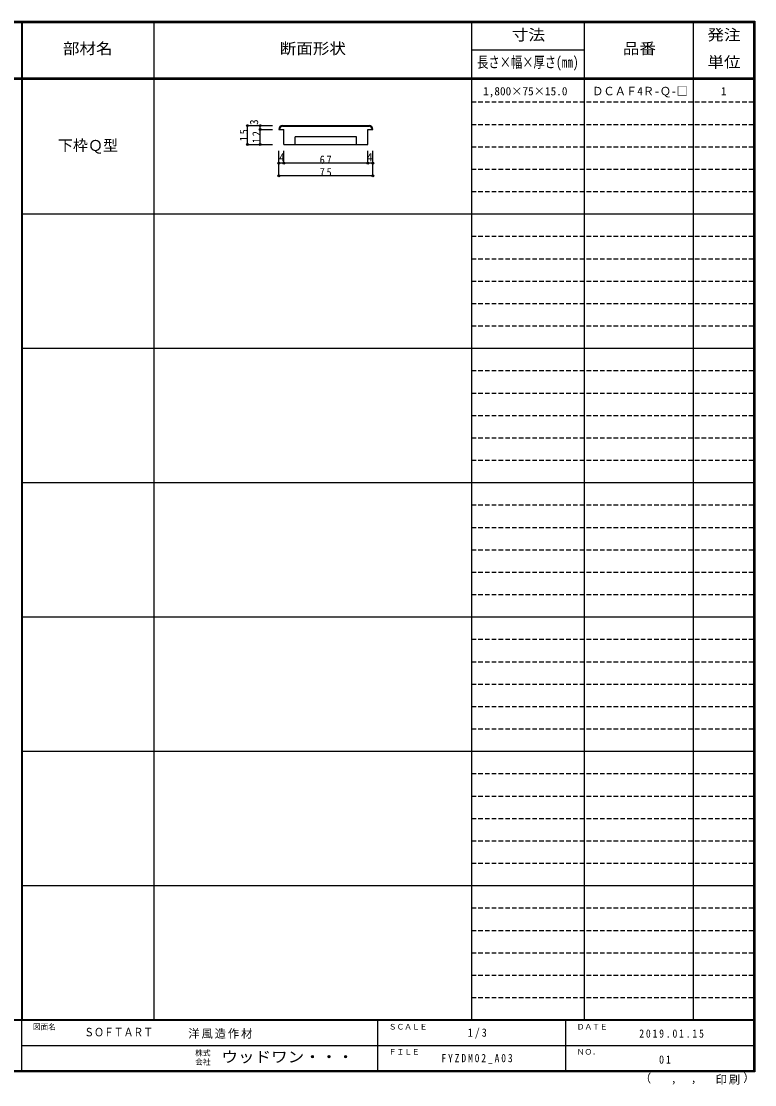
# Model space of a CAD drawing. Units: millimetres, scale not verified. Extents: x -600 to 570, y -431 to 418.
# Drawn here: x -15 to 570, y -431 to 418 of the extents above; entities that cross this region are included whole.
import ezdxf
from ezdxf.enums import TextEntityAlignment as Align

# ---------------------------------------------------------------- set-up
doc = ezdxf.new("R2010")
doc.units = ezdxf.units.MM
doc.header["$LTSCALE"] = 3
doc.header["$PDMODE"] = 32
doc.header["$PDSIZE"] = 1.5
doc.linetypes.add('DASHED1', pattern=[1.8, 1.2, -0.6])
for name, color, linetype in [('0-4', 3, 'Continuous'), ('0-A', 7, 'Continuous'), ('0-B', 7, 'Continuous'), ('F-1', 7, 'DASHED1'), ('F-A', 7, 'Continuous')]:
    doc.layers.add(name, color=color, linetype=linetype)
doc.styles.add('HG明朝B', font='')
doc.styles.add('ＭＳ ゴシック', font='')
doc.styles.get('HG明朝B').set_extended_font_data('HG明朝B')
doc.styles.get('ＭＳ ゴシック').set_extended_font_data('MS Gothic')

msp = doc.modelspace()

# ---------------------------------------------------------------- linework, layer by layer
at = {"layer": '0-4'}
for p, q in [((190.25, 331.246), (194.25, 331.246)), ((193.25, 334.246), (262.25, 334.246)), ((193.25, 333.746), (262.25, 333.746)), ((194.25, 319.246), (194.25, 331.246)), ((261.25, 331.246), (265.25, 331.246)), ((261.25, 319.246), (261.25, 331.246)), ((252.25, 325.246), (203.25, 325.246)), ((203.25, 319.246), (203.25, 325.246)), ((252.25, 319.246), (252.25, 325.246)), ((194.25, 319.246), (261.25, 319.246))]:
    msp.add_line(p, q, dxfattribs=at)
for centre, radius, start, end in [((193.25, 331.246), 3, 90, 180), ((193.25, 331.246), 2.5, 90, 180), ((262.25, 331.246), 3, 0, 90), ((262.25, 331.246), 2.5, 0, 90)]:
    msp.add_arc(centre, radius, start, end, dxfattribs=at)
at = {"layer": '0-B', "color": 4}
for p, q in [((165.25, 334.246), (185.25, 334.246)), ((165.25, 319.246), (165.25, 334.246)), ((175.25, 331.246), (175.25, 334.246)), ((175.25, 319.246), (175.25, 331.246)), ((175.25, 331.246), (185.25, 331.246)), ((165.25, 319.246), (185.25, 319.246)), ((190.25, 294.246), (190.25, 314.246)), ((194.25, 304.246), (194.25, 314.246)), ((261.25, 304.246), (261.25, 314.246)), ((265.25, 294.246), (265.25, 314.246)), ((194.25, 304.246), (190.25, 304.246)), ((261.25, 304.246), (194.25, 304.246)), ((265.25, 304.246), (261.25, 304.246)), ((265.25, 294.246), (190.25, 294.246))]:
    msp.add_line(p, q, dxfattribs=at)
at = {"layer": '0-B'}
for p in [(165.25, 334.246), (175.25, 334.246), (175.25, 331.246), (165.25, 319.246), (175.25, 319.246), (190.25, 304.246), (194.25, 304.246), (261.25, 304.246), (265.25, 304.246), (190.25, 294.246), (265.25, 294.246)]:
    msp.add_point(p, dxfattribs=at)
at = {"layer": 'F-1', "color": 6, "linetype": 'Continuous'}
for p, q in [((-600, 417), (570, 417)), ((-600, 416.5), (570, 416.5)), ((-15, 417.5), (-15, -379.5)), ((-14.5, 417.505), (-14.5, -379.5)), ((569, 417.5), (569, -420.5)), ((569.5, 417.5), (569.5, -420.5)), ((570, 372), (-600, 372)), ((570, 371), (-600, 371)), ((570, -379), (-600, -379)), ((570, -379.5), (-600, -379.5)), ((-15, -379.5), (-15, -419.5)), ((269, -379.5), (269, -419.5)), ((419, -379.5), (419, -419.5)), ((-15, -399.5), (569, -399.501)), ((570, -419.5), (-600, -419.5)), ((570, -420), (-600, -420)), ((570, -420.5), (-600, -420.5))]:
    msp.add_line(p, q, dxfattribs=at)
at = {"layer": 'F-1', "linetype": 'Continuous'}
for p, q in [((90.5, 416.5), (90.5, -379.5)), ((344, 417.5), (344, -379)), ((434, 417.5), (434, -379.505)), ((521, 417.5), (521, -379.505)), ((344, 394.745), (434, 394.745)), ((-14.5, 263.857), (569, 263.857)), ((-14.5, 156.714), (569, 156.714)), ((-14.5, 49.571), (569, 49.571)), ((-14.5, -57.571), (569, -57.571)), ((-14.5, -164.714), (569, -164.714)), ((-14.5, -271.857), (569, -271.857))]:
    msp.add_line(p, q, dxfattribs=at)
at = {"layer": 'F-1'}
for p, q in [((344, 353.143), (569, 353.143)), ((344, 335.286), (569, 335.286)), ((344, 317.429), (569, 317.429)), ((344, 299.571), (569, 299.571)), ((344, 281.714), (569, 281.714)), ((344, 246), (569, 246)), ((344, 228.143), (569, 228.143)), ((344, 210.286), (569, 210.286)), ((344, 192.429), (569, 192.429)), ((344, 174.571), (569, 174.571)), ((344, 138.857), (569, 138.857)), ((344, 121), (569, 121)), ((344, 103.143), (569, 103.143)), ((344, 85.286), (569, 85.286)), ((344, 67.429), (569, 67.429)), ((344, 31.714), (569, 31.714)), ((344, 13.857), (569, 13.857)), ((344, -4), (569, -4)), ((344, -21.857), (569, -21.857)), ((344, -39.714), (569, -39.714)), ((344, -75.429), (569, -75.429)), ((344, -93.286), (569, -93.286)), ((344, -111.143), (569, -111.143)), ((344, -129), (569, -129)), ((344, -146.857), (569, -146.857)), ((344, -182.571), (569, -182.571)), ((344, -200.429), (569, -200.429)), ((344, -218.286), (569, -218.286)), ((344, -236.143), (569, -236.143)), ((344, -254), (569, -254)), ((344, -289.714), (569, -289.714)), ((344, -307.571), (569, -307.571)), ((344, -325.429), (569, -325.429)), ((344, -343.286), (569, -343.286)), ((344, -361.143), (569, -361.143))]:
    msp.add_line(p, q, dxfattribs=at)
at = {"layer": 'F-1', "color": 6, "linetype": 'Continuous'}
msp.add_lwpolyline([(-600, 417.5), (570, 417.5), (570, -420.5)], dxfattribs=at)

# ---------------------------------------------------------------- texts
at = {"layer": '0-A', "style": 'ＭＳ ゴシック'}
for s, height, p in [('1,800×75×15.0', 6.598, (353.25, 356.455)), ('ＤＣＡＦ4Ｒ-Ｑ-□', 6.598, (440.25, 356.455)), ('1', 6.598, (543, 356.455)), ('下枠Ｑ型', 8.798, (14, 311.429))]:
    msp.add_text(s, height=height, dxfattribs=at).set_placement(p, align=Align.BOTTOM_LEFT)
at = {"layer": '0-B', "style": 'ＭＳ ゴシック'}
msp.add_text('3', height=6.598, rotation=90, dxfattribs=at).set_placement((175.75, 334.782), align=Align.BOTTOM_LEFT)
for p in [(190.5, 303.746), (260.5, 303.746)]:
    msp.add_text('4', height=6.598, dxfattribs=at).set_placement(p, align=Align.BOTTOM_LEFT)
at = {"layer": '0-B', "char_height": 6.598, "attachment_point": 7, "rotation": 90, "style": 'ＭＳ ゴシック'}
for s, insert in [('\\T1.36;\\W0.9;15', (165.75, 321.871)), ('\\T1.36;\\W0.9;12', (175.75, 320.371))]:
    msp.add_mtext(s, dxfattribs=dict(at, insert=insert))
at = {"layer": '0-B', "char_height": 6.598, "attachment_point": 7, "style": 'ＭＳ ゴシック'}
for s, insert in [('\\T1.36;\\W0.9;67', (222.875, 303.746)), ('\\T1.36;\\W0.9;75', (222.875, 293.746))]:
    msp.add_mtext(s, dxfattribs=dict(at, insert=insert))
at = {"layer": 'F-1', "style": 'ＭＳ ゴシック'}
for s, width, p in [('寸法', 1.1, (376.25, 399.62)), ('発注', 1.1, (532.25, 399.62)), ('品番', 1.1, (464.75, 388.745)), ('長さ×幅×厚さ(㎜)', 0.75, (348.5, 377.875)), ('単位', 1.1, (532.25, 377.87))]:
    msp.add_text(s, height=8.798, dxfattribs=dict(at, width=width)).set_placement(p, align=Align.BOTTOM_LEFT)
at = {"layer": 'F-A'}
for s, height, style, width, p in [('部材名', 8.798, 'ＭＳ ゴシック', 1.1, (18, 388.75)), ('断面形状', 8.798, 'ＭＳ ゴシック', 1.1, (191, 388.75)), ('ＳＯＦＴＡＲＴ', 6.598, 'HG明朝B', 0.85, (35, -394.079)), ('ウッドワン・・・', 8.798, 'ＭＳ ゴシック', 1.1, (144.5, -415.5))]:
    msp.add_text(s, height=height, dxfattribs=dict(at, style=style, width=width)).set_placement(p, align=Align.BOTTOM_LEFT)
at = {"layer": 'F-A', "style": 'ＭＳ ゴシック'}
for s, height, p in [('図面名', 4.399, (-6, -388)), ('ＳＣＡＬＥ', 4.399, (278, -388)), ('ＤＡＴＥ', 4.399, (428, -388)), ('株式', 4.399, (123.5, -408.9)), ('ＦＩＬＥ', 4.399, (278, -408)), ('ＮＯ．', 4.399, (428, -408)), ('会社', 4.399, (123.5, -416.1)), ('（', 6.598, (478.403, -430.831)), ('）', 6.598, (560.84, -430.413)), (',', 6.598, (503.128, -430.831)), (',', 6.598, (519.02, -430.553))]:
    msp.add_text(s, height=height, dxfattribs=at).set_placement(p, align=Align.BOTTOM_LEFT)
at = {"layer": 'F-A', "char_height": 6.598, "attachment_point": 7, "style": 'ＭＳ ゴシック'}
for s, insert in [('\\T1.17;洋風造作材', (118.042, -394)), ('\\T1.38;\\W0.9;1/3', (341, -394)), ('\\T1.39;\\W0.85;2019.01.15', (477.875, -393.25)), ('\\T1.39;\\W0.85;FYZDM02_A03', (320, -414)), ('\\T1.36;\\W0.9;01', (493.625, -414)), ('\\T1.17;印刷', (538.815, -430.692))]:
    msp.add_mtext(s, dxfattribs=dict(at, insert=insert))

doc.saveas('drawing.dxf')
